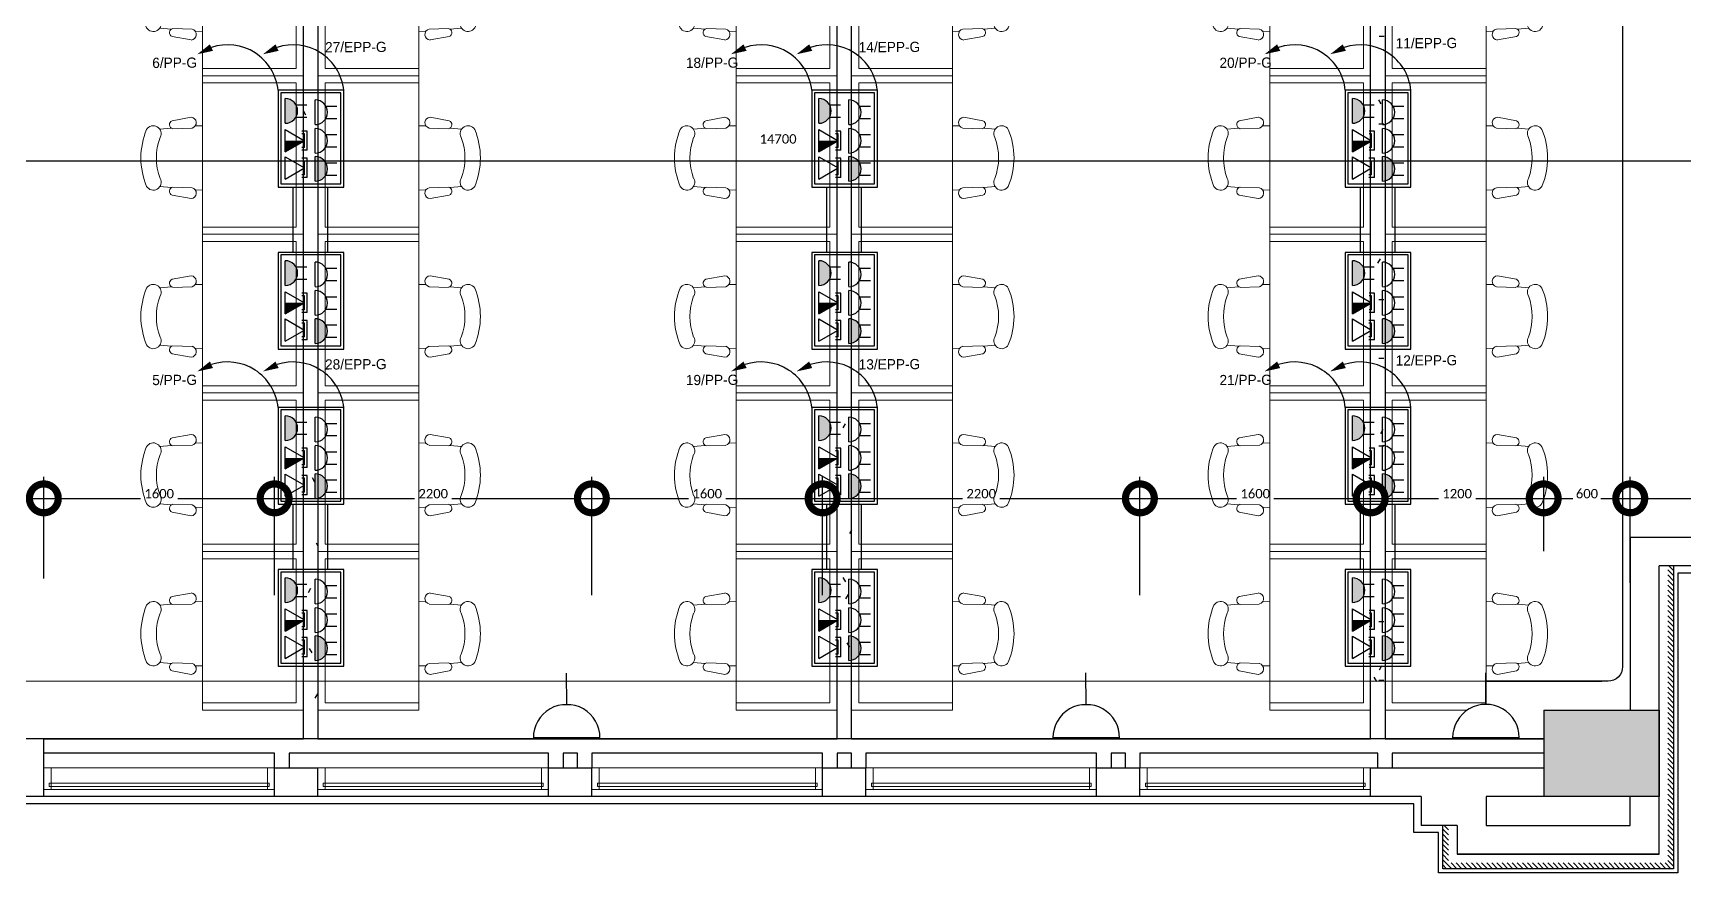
# Model space of a CAD drawing. Header units: metres. Extents: x 15.7 to 112.1, y 4.7 to 71.5.
# Drawn here: x 74.62 to 86.07, y 36.22 to 42.04 of the extents above; entities that cross this region are included whole.
import ezdxf

# ---------------------------------------------------------------- set-up
doc = ezdxf.new("R2010")
doc.units = ezdxf.units.M
doc.set_wipeout_variables(frame=1)
doc.linetypes.add('ECG_Line-Ptrn-Sold', pattern=[9144.001, 9144, -0.001])
doc.layers.get('0').update_dxf_attribs({"color": 3})
for name, color, linetype in [('00', 252, 'Continuous'), ('E-SOCKET', 3, 'Continuous'), ('EL. BLOCK', 3, 'Continuous'), ('PW', 4, 'Continuous')]:
    doc.layers.add(name, color=color, linetype=linetype)
for name, color, linetype, lineweight in [('03-A-XR-GF$0$A-FURN', 55, 'Continuous', 5), ('A-DIM', 7, 'Continuous', 5), ('A-ELEV', 1, 'ECG_Line-Ptrn-Sold', 9), ('A-WIN', 4, 'ECG_Line-Ptrn-Sold', 5)]:
    doc.layers.add(name, color=color, linetype=linetype, lineweight=lineweight)
doc.styles.add('Calibri', font='calibri.ttf', dxfattribs={"height": 0.212639})
doc.dimstyles.new('ECG_Dimn-Detl-100', dxfattribs={"dimscale": 0.3048, "dimtxt": 0.25, "dimasz": 1.312336, "dimexe": 0.492126, "dimexo": 0.0625, "dimgap": 0, "dimtad": 1, "dimdec": 0, "dimlfac": 1000, "dimzin": 0, "dimdsep": 46, "dimtxsty": 'Calibri', "dimblk1": 'DOTSMALL', "dimblk2": 'DOTSMALL', "dimsah": 1, "dimcen": 0.09, "dimdle": 0.492126, "dimazin": 0, "dimtfac": 1, "dimtdec": 4, "dimtix": 1, "dimtmove": 0, "dimatfit": 3, "dimfxl": 0.492126, "dimfxlon": 1, "dimtvp": 1, "dimtolj": 1, "dimtzin": 0, "dimarcsym": 2})
doc.dimstyles.new('ECG_Dimn-Detl-100_1', dxfattribs={"dimscale": 0.3048, "dimtxt": 0.25, "dimasz": 1.312336, "dimexe": 0.492126, "dimexo": 0.0625, "dimgap": 0, "dimtad": 1, "dimdec": 0, "dimlfac": 1000, "dimzin": 0, "dimdsep": 46, "dimtxsty": 'Calibri', "dimblk1": 'DOTSMALL', "dimblk2": 'DOTSMALL', "dimsah": 1, "dimcen": 0.09, "dimdle": 0.492126, "dimazin": 0, "dimtfac": 1, "dimtdec": 4, "dimtix": 1, "dimtmove": 2, "dimatfit": 3, "dimfxl": 0.492126, "dimfxlon": 1, "dimtvp": 1, "dimtolj": 1, "dimtzin": 0, "dimarcsym": 2})
pattern_1 = [(0, (0, 0), (0.813, 0.203), [0.034, -0.576, 0.034, -0.576, -3.251]), (0, (0, 0), (0.813, 0.203), [-1.219, 0.034, -1.186, 0.034, -0.576, -1.422]), (0, (0, 0), (0.813, 0.203), [-3.048, 0.034, -0.373, 0.034, -0.982]), (120, (0.305, 0.102), (-0.58230316, 0.60257865), [0.034, -0.576, 0.034, -0.576, -3.251]), (120, (0.305, 0.102), (-0.58230316, 0.60257865), [-1.219, 0.034, -1.186, 0.034, -0.576, -1.422]), (120, (0.305, 0.102), (-0.58230316, 0.60257865), [-3.048, 0.034, -0.373, 0.034, -0.982]), (240, (0.406, 0.508), (-0.23069684, -0.80557865), [0.034, -0.576, 0.034, -0.576, -3.251]), (240, (0.406, 0.508), (-0.23069684, -0.80557865), [-1.219, 0.034, -1.186, 0.034, -0.576, -1.422]), (240, (0.406, 0.508), (-0.23069684, -0.80557865), [-3.048, 0.034, -0.373, 0.034, -0.982])]
pattern_2 = [(135, (0, 0), (-0.0176776695, -0.0176776695), [])]

# ---------------------------------------------------------------- blocks, each defined once
blk = doc.blocks.new('Rectangular Mullion - ECG-LEFT-END-MULION-DETAIL-2117971-GROUND FLOOR PLAN')
at = {"layer": 'A-ELEV'}
for p, q in [((76.244, 36.947), (74.744, 36.947)), ((74.744, 36.817), (74.744, 36.841)), ((74.744, 36.841), (76.244, 36.841)), ((76.244, 36.817), (74.744, 36.817)), ((76.244, 36.797), (74.744, 36.797)), ((76.244, 36.841), (76.244, 36.817))]:
    blk.add_line(p, q, dxfattribs=at)
blk = doc.blocks.new('Rectangular Mullion - ECG-RIGHT-END-MULION-DETAIL-3044801-GROUND FLOOR PLAN')
at = {"layer": 'A-WIN'}
for p, q in [((0, 0.032), (-0.05, 0.032)), ((-0.05, 0.032), (-0.05, 0.012)), ((-0.05, 0.012), (-0.038, 0.012)), ((-0.038, 0.012), (-0.038, -0.012)), ((0, -0.118), (0, 0.032)), ((-0.05, -0.012), (-0.05, -0.118)), ((-0.05, -0.012), (-0.038, -0.012)), ((-0.05, -0.118), (0, -0.118))]:
    blk.add_line(p, q, dxfattribs=at)
blk = doc.blocks.new('Rectangular Mullion - ECG-LEFT-END-MULION-DETAIL-V48-GROUND FLOOR PLAN')
at = {"layer": 'A-WIN'}
for p, q in [((0, 0.032), (-0.05, 0.032)), ((-0.05, 0.032), (-0.05, 0.012)), ((-0.05, 0.012), (-0.038, 0.012)), ((-0.038, 0.012), (-0.038, -0.012)), ((0, -0.118), (0, 0.032)), ((-0.05, -0.012), (-0.05, -0.118)), ((-0.05, -0.012), (-0.038, -0.012)), ((-0.05, -0.118), (0, -0.118))]:
    blk.add_line(p, q, dxfattribs=at)
blk = doc.blocks.new('B806-B02 - CALL CENTER - FURN GROUND FLOOR_dwg_03-A-XR-GF$0$chair-3478258-GROUND FLOOR PLAN')
at = {"layer": '03-A-XR-GF$0$A-FURN'}
for p, q in [((21.982, -2.594), (22.027, -2.595)), ((22.188, -2.615), (22.054, -2.611)), ((22.193, -2.559), (22.061, -2.535)), ((22.199, -2.611), (22.278, -2.618)), ((21.982, -3.041), (22.027, -3.039)), ((22.188, -3.02), (22.054, -3.024)), ((22.193, -3.075), (22.061, -3.099)), ((22.199, -3.023), (22.278, -3.016))]:
    blk.add_line(p, q, dxfattribs=at)
for centre, radius, start, end in [((22.063, -2.573), 0.0384, 93.5132, 255.9932), ((22.182, -2.586), 0.0291, 282.2827, 67.7765), ((22.323, -2.648), 0.0542, 31.265, 209.6825), ((21.898, -2.817), 0.511, 337.2611, 22.7389), ((21.891, -2.817), 0.411, 339.7134, 20.2866), ((22.323, -2.986), 0.0542, 150.3175, 328.735), ((22.063, -3.061), 0.0384, 104.0068, 266.4868), ((22.182, -3.048), 0.0291, 292.2235, 77.7173)]:
    blk.add_arc(centre, radius, start, end, dxfattribs=at)
blk = doc.blocks.new('B806-B02 - CALL CENTER - FURN GROUND FLOOR_dwg_03-A-XR-GF$0$UNIT130-3478259-GROUND FLOOR PLAN')
at = {"layer": '03-A-XR-GF$0$A-FURN'}
for p, q in [((-0.725, -1.05), (-0.725, -0.25)), ((-0.025, -1.2), (-0.725, -1.2))]:
    blk.add_line(p, q, dxfattribs=at)
at = {"layer": '03-A-XR-GF$0$A-FURN', "flags": 128}
for points in [[(-0.725, -1.2), (-0.725, -0.1), (-0.025, -0.1)], [(-0.725, -1.15), (-0.075, -1.15), (-0.075, -0.15), (-0.725, -0.15)]]:
    blk.add_lwpolyline(points, dxfattribs=at)
at = {"extrusion": (0, 0, -1), "zscale": -1}
blk.add_blockref('B806-B02 - CALL CENTER - FURN GROUND FLOOR_dwg_03-A-XR-GF$0$chair-3478258-GROUND FLOOR PLAN', (-21.257, 2.147), dxfattribs=at)
blk = doc.blocks.new('B806-B02 - CALL CENTER - FURN GROUND FLOOR_dwg_03-A-XR-GF$0$UNIT130-V103-GROUND FLOOR PLAN')
at = {"layer": '03-A-XR-GF$0$A-FURN'}
for p, q in [((-0.725, -1.05), (-0.725, -0.25)), ((-0.025, -1.2), (-0.725, -1.2))]:
    blk.add_line(p, q, dxfattribs=at)
at = {"layer": '03-A-XR-GF$0$A-FURN', "flags": 128}
for points in [[(-0.725, -1.2), (-0.725, -0.1), (-0.025, -0.1)], [(-0.725, -1.15), (-0.075, -1.15), (-0.075, -0.15), (-0.725, -0.15)]]:
    blk.add_lwpolyline(points, dxfattribs=at)
at = {"extrusion": (0, 0, -1), "zscale": -1}
blk.add_blockref('B806-B02 - CALL CENTER - FURN GROUND FLOOR_dwg_03-A-XR-GF$0$chair-3478258-GROUND FLOOR PLAN', (-21.257, 2.147), dxfattribs=at)
blk = doc.blocks.new('B806-B02 - CALL CENTER - FURN GROUND FLOOR_dwg_03-A-XR-GF$0$UNIT130-V104-GROUND FLOOR PLAN')
at = {"layer": '03-A-XR-GF$0$A-FURN'}
for p, q in [((-0.725, -1.05), (-0.725, -0.25)), ((-0.025, -1.2), (-0.725, -1.2))]:
    blk.add_line(p, q, dxfattribs=at)
at = {"layer": '03-A-XR-GF$0$A-FURN', "flags": 128}
for points in [[(-0.725, -1.2), (-0.725, -0.1), (-0.025, -0.1)], [(-0.725, -1.15), (-0.075, -1.15), (-0.075, -0.15), (-0.725, -0.15)]]:
    blk.add_lwpolyline(points, dxfattribs=at)
at = {"extrusion": (0, 0, -1), "zscale": -1}
blk.add_blockref('B806-B02 - CALL CENTER - FURN GROUND FLOOR_dwg_03-A-XR-GF$0$chair-3478258-GROUND FLOOR PLAN', (-21.257, 2.147), dxfattribs=at)
blk = doc.blocks.new('B806-B02 - CALL CENTER - FURN GROUND FLOOR_dwg_03-A-XR-GF$0$UNIT130-V105-GROUND FLOOR PLAN')
at = {"layer": '03-A-XR-GF$0$A-FURN'}
for p, q in [((-0.725, -1.05), (-0.725, -0.25)), ((-0.025, -1.2), (-0.725, -1.2))]:
    blk.add_line(p, q, dxfattribs=at)
at = {"layer": '03-A-XR-GF$0$A-FURN', "flags": 128}
for points in [[(-0.725, -1.2), (-0.725, -0.1), (-0.025, -0.1)], [(-0.725, -1.15), (-0.075, -1.15), (-0.075, -0.15), (-0.725, -0.15)]]:
    blk.add_lwpolyline(points, dxfattribs=at)
at = {"extrusion": (0, 0, -1), "zscale": -1}
blk.add_blockref('B806-B02 - CALL CENTER - FURN GROUND FLOOR_dwg_03-A-XR-GF$0$chair-3478258-GROUND FLOOR PLAN', (-21.257, 2.147), dxfattribs=at)
blk = doc.blocks.new('B806-B02 - CALL CENTER - FURN GROUND FLOOR_dwg_03-A-XR-GF$0$UNIT130-V106-GROUND FLOOR PLAN')
at = {"layer": '03-A-XR-GF$0$A-FURN'}
for p, q in [((-0.725, -1.05), (-0.725, -0.25)), ((-0.025, -1.2), (-0.725, -1.2))]:
    blk.add_line(p, q, dxfattribs=at)
at = {"layer": '03-A-XR-GF$0$A-FURN', "flags": 128}
for points in [[(-0.725, -1.2), (-0.725, -0.1), (-0.025, -0.1)], [(-0.725, -1.15), (-0.075, -1.15), (-0.075, -0.15), (-0.725, -0.15)]]:
    blk.add_lwpolyline(points, dxfattribs=at)
at = {"extrusion": (0, 0, -1), "zscale": -1}
blk.add_blockref('B806-B02 - CALL CENTER - FURN GROUND FLOOR_dwg_03-A-XR-GF$0$chair-3478258-GROUND FLOOR PLAN', (-21.257, 2.147), dxfattribs=at)
blk = doc.blocks.new('B806-B02 - CALL CENTER - FURN GROUND FLOOR_dwg_03-A-XR-GF$0$UNIT130-V107-GROUND FLOOR PLAN')
at = {"layer": '03-A-XR-GF$0$A-FURN'}
blk.add_line((-0.725, -1.05), (-0.725, -0.25), dxfattribs=at)
at = {"layer": '03-A-XR-GF$0$A-FURN', "flags": 128}
blk.add_lwpolyline([(-0.725, -1.2), (-0.725, -0.1), (-0.025, -0.1), (-0.025, -1.2)], close=True, dxfattribs=at)
blk.add_lwpolyline([(-0.725, -1.15), (-0.075, -1.15), (-0.075, -0.15), (-0.725, -0.15)], dxfattribs=at)
at = {"extrusion": (0, 0, -1), "zscale": -1}
blk.add_blockref('B806-B02 - CALL CENTER - FURN GROUND FLOOR_dwg_03-A-XR-GF$0$chair-3478258-GROUND FLOOR PLAN', (-21.257, 2.147), dxfattribs=at)
blk = doc.blocks.new('B806-B02 - CALL CENTER - FURN GROUND FLOOR_dwg_03-A-XR-GF$0$UNIT130-V113-GROUND FLOOR PLAN')
at = {"layer": '03-A-XR-GF$0$A-FURN'}
for p, q in [((-0.725, -1.05), (-0.725, -0.25)), ((-0.025, -1.2), (-0.725, -1.2))]:
    blk.add_line(p, q, dxfattribs=at)
at = {"layer": '03-A-XR-GF$0$A-FURN', "flags": 128}
for points in [[(-0.725, -1.2), (-0.725, -0.1), (-0.025, -0.1)], [(-0.725, -1.15), (-0.075, -1.15), (-0.075, -0.15), (-0.725, -0.15)]]:
    blk.add_lwpolyline(points, dxfattribs=at)
at = {"extrusion": (0, 0, -1), "zscale": -1}
blk.add_blockref('B806-B02 - CALL CENTER - FURN GROUND FLOOR_dwg_03-A-XR-GF$0$chair-3478258-GROUND FLOOR PLAN', (-21.257, 2.147), dxfattribs=at)
blk = doc.blocks.new('B806-B02 - CALL CENTER - FURN GROUND FLOOR_dwg_03-A-XR-GF$0$UNIT130-V114-GROUND FLOOR PLAN')
at = {"layer": '03-A-XR-GF$0$A-FURN'}
for p, q in [((-0.725, -1.05), (-0.725, -0.25)), ((-0.025, -1.2), (-0.725, -1.2))]:
    blk.add_line(p, q, dxfattribs=at)
at = {"layer": '03-A-XR-GF$0$A-FURN', "flags": 128}
for points in [[(-0.725, -1.2), (-0.725, -0.1), (-0.025, -0.1)], [(-0.725, -1.15), (-0.075, -1.15), (-0.075, -0.15), (-0.725, -0.15)]]:
    blk.add_lwpolyline(points, dxfattribs=at)
at = {"extrusion": (0, 0, -1), "zscale": -1}
blk.add_blockref('B806-B02 - CALL CENTER - FURN GROUND FLOOR_dwg_03-A-XR-GF$0$chair-3478258-GROUND FLOOR PLAN', (-21.257, 2.147), dxfattribs=at)
blk = doc.blocks.new('B806-B02 - CALL CENTER - FURN GROUND FLOOR_dwg_03-A-XR-GF$0$UNIT130-V115-GROUND FLOOR PLAN')
at = {"layer": '03-A-XR-GF$0$A-FURN'}
for p, q in [((-0.725, -1.05), (-0.725, -0.25)), ((-0.025, -1.2), (-0.725, -1.2))]:
    blk.add_line(p, q, dxfattribs=at)
at = {"layer": '03-A-XR-GF$0$A-FURN', "flags": 128}
for points in [[(-0.725, -1.2), (-0.725, -0.1), (-0.025, -0.1)], [(-0.725, -1.15), (-0.075, -1.15), (-0.075, -0.15), (-0.725, -0.15)]]:
    blk.add_lwpolyline(points, dxfattribs=at)
at = {"extrusion": (0, 0, -1), "zscale": -1}
blk.add_blockref('B806-B02 - CALL CENTER - FURN GROUND FLOOR_dwg_03-A-XR-GF$0$chair-3478258-GROUND FLOOR PLAN', (-21.257, 2.147), dxfattribs=at)
blk = doc.blocks.new('B806-B02 - CALL CENTER - FURN GROUND FLOOR_dwg_03-A-XR-GF$0$UNIT130-V116-GROUND FLOOR PLAN')
at = {"layer": '03-A-XR-GF$0$A-FURN'}
for p, q in [((-0.725, -1.05), (-0.725, -0.25)), ((-0.025, -1.2), (-0.725, -1.2))]:
    blk.add_line(p, q, dxfattribs=at)
at = {"layer": '03-A-XR-GF$0$A-FURN', "flags": 128}
for points in [[(-0.725, -1.2), (-0.725, -0.1), (-0.025, -0.1)], [(-0.725, -1.15), (-0.075, -1.15), (-0.075, -0.15), (-0.725, -0.15)]]:
    blk.add_lwpolyline(points, dxfattribs=at)
at = {"extrusion": (0, 0, -1), "zscale": -1}
blk.add_blockref('B806-B02 - CALL CENTER - FURN GROUND FLOOR_dwg_03-A-XR-GF$0$chair-3478258-GROUND FLOOR PLAN', (-21.257, 2.147), dxfattribs=at)
blk = doc.blocks.new('B806-B02 - CALL CENTER - FURN GROUND FLOOR_dwg_03-A-XR-GF$0$UNIT130-V125-GROUND FLOOR PLAN')
at = {"layer": '03-A-XR-GF$0$A-FURN'}
for p, q in [((-0.725, -1.05), (-0.725, -0.25)), ((-0.025, -1.2), (-0.725, -1.2))]:
    blk.add_line(p, q, dxfattribs=at)
at = {"layer": '03-A-XR-GF$0$A-FURN', "flags": 128}
for points in [[(-0.725, -1.2), (-0.725, -0.1), (-0.025, -0.1)], [(-0.725, -1.15), (-0.075, -1.15), (-0.075, -0.15), (-0.725, -0.15)]]:
    blk.add_lwpolyline(points, dxfattribs=at)
at = {"extrusion": (0, 0, -1), "zscale": -1}
blk.add_blockref('B806-B02 - CALL CENTER - FURN GROUND FLOOR_dwg_03-A-XR-GF$0$chair-3478258-GROUND FLOOR PLAN', (-21.257, 2.147), dxfattribs=at)
blk = doc.blocks.new('B806-B02 - CALL CENTER - FURN GROUND FLOOR_dwg_03-A-XR-GF$0$UNIT130-V119-GROUND FLOOR PLAN')
at = {"layer": '03-A-XR-GF$0$A-FURN'}
for p, q in [((-0.725, -1.05), (-0.725, -0.25)), ((-0.025, -1.2), (-0.725, -1.2))]:
    blk.add_line(p, q, dxfattribs=at)
at = {"layer": '03-A-XR-GF$0$A-FURN', "flags": 128}
for points in [[(-0.725, -1.2), (-0.725, -0.1), (-0.025, -0.1)], [(-0.725, -1.15), (-0.075, -1.15), (-0.075, -0.15), (-0.725, -0.15)]]:
    blk.add_lwpolyline(points, dxfattribs=at)
at = {"extrusion": (0, 0, -1), "zscale": -1}
blk.add_blockref('B806-B02 - CALL CENTER - FURN GROUND FLOOR_dwg_03-A-XR-GF$0$chair-3478258-GROUND FLOOR PLAN', (-21.257, 2.147), dxfattribs=at)
blk = doc.blocks.new('B806-B02 - CALL CENTER - FURN GROUND FLOOR_dwg_03-A-XR-GF$0$UNIT130-V126-GROUND FLOOR PLAN')
at = {"layer": '03-A-XR-GF$0$A-FURN'}
for p, q in [((-0.725, -1.05), (-0.725, -0.25)), ((-0.025, -1.2), (-0.725, -1.2))]:
    blk.add_line(p, q, dxfattribs=at)
at = {"layer": '03-A-XR-GF$0$A-FURN', "flags": 128}
for points in [[(-0.725, -1.2), (-0.725, -0.1), (-0.025, -0.1)], [(-0.725, -1.15), (-0.075, -1.15), (-0.075, -0.15), (-0.725, -0.15)]]:
    blk.add_lwpolyline(points, dxfattribs=at)
at = {"extrusion": (0, 0, -1), "zscale": -1}
blk.add_blockref('B806-B02 - CALL CENTER - FURN GROUND FLOOR_dwg_03-A-XR-GF$0$chair-3478258-GROUND FLOOR PLAN', (-21.257, 2.147), dxfattribs=at)
blk = doc.blocks.new('B806-B02 - CALL CENTER - FURN GROUND FLOOR_dwg_03-A-XR-GF$0$UNIT130-V127-GROUND FLOOR PLAN')
at = {"layer": '03-A-XR-GF$0$A-FURN'}
for p, q in [((-0.725, -1.05), (-0.725, -0.25)), ((-0.025, -1.2), (-0.725, -1.2))]:
    blk.add_line(p, q, dxfattribs=at)
at = {"layer": '03-A-XR-GF$0$A-FURN', "flags": 128}
for points in [[(-0.725, -1.2), (-0.725, -0.1), (-0.025, -0.1)], [(-0.725, -1.15), (-0.075, -1.15), (-0.075, -0.15), (-0.725, -0.15)]]:
    blk.add_lwpolyline(points, dxfattribs=at)
at = {"extrusion": (0, 0, -1), "zscale": -1}
blk.add_blockref('B806-B02 - CALL CENTER - FURN GROUND FLOOR_dwg_03-A-XR-GF$0$chair-3478258-GROUND FLOOR PLAN', (-21.257, 2.147), dxfattribs=at)
blk = doc.blocks.new('B806-B02 - CALL CENTER - FURN GROUND FLOOR_dwg_03-A-XR-GF$0$UNIT130-V128-GROUND FLOOR PLAN')
at = {"layer": '03-A-XR-GF$0$A-FURN'}
for p, q in [((-0.725, -1.05), (-0.725, -0.25)), ((-0.025, -1.2), (-0.725, -1.2))]:
    blk.add_line(p, q, dxfattribs=at)
at = {"layer": '03-A-XR-GF$0$A-FURN', "flags": 128}
for points in [[(-0.725, -1.2), (-0.725, -0.1), (-0.025, -0.1)], [(-0.725, -1.15), (-0.075, -1.15), (-0.075, -0.15), (-0.725, -0.15)]]:
    blk.add_lwpolyline(points, dxfattribs=at)
at = {"extrusion": (0, 0, -1), "zscale": -1}
blk.add_blockref('B806-B02 - CALL CENTER - FURN GROUND FLOOR_dwg_03-A-XR-GF$0$chair-3478258-GROUND FLOOR PLAN', (-21.257, 2.147), dxfattribs=at)
blk = doc.blocks.new('B806-B02 - CALL CENTER - FURN GROUND FLOOR_dwg_03-A-XR-GF$0$UNIT130-V140-GROUND FLOOR PLAN')
at = {"layer": '03-A-XR-GF$0$A-FURN'}
for p, q in [((-0.725, -1.05), (-0.725, -0.25)), ((-0.025, -1.2), (-0.725, -1.2))]:
    blk.add_line(p, q, dxfattribs=at)
at = {"layer": '03-A-XR-GF$0$A-FURN', "flags": 128}
for points in [[(-0.725, -1.2), (-0.725, -0.1), (-0.025, -0.1)], [(-0.725, -1.15), (-0.075, -1.15), (-0.075, -0.15), (-0.725, -0.15)]]:
    blk.add_lwpolyline(points, dxfattribs=at)
at = {"extrusion": (0, 0, -1), "zscale": -1}
blk.add_blockref('B806-B02 - CALL CENTER - FURN GROUND FLOOR_dwg_03-A-XR-GF$0$chair-3478258-GROUND FLOOR PLAN', (-21.257, 2.147), dxfattribs=at)
blk = doc.blocks.new('B806-B02 - CALL CENTER - FURN GROUND FLOOR_dwg_03-A-XR-GF$0$UNIT130-V141-GROUND FLOOR PLAN')
at = {"layer": '03-A-XR-GF$0$A-FURN'}
for p, q in [((-0.725, -1.05), (-0.725, -0.25)), ((-0.025, -1.2), (-0.725, -1.2))]:
    blk.add_line(p, q, dxfattribs=at)
at = {"layer": '03-A-XR-GF$0$A-FURN', "flags": 128}
for points in [[(-0.725, -1.2), (-0.725, -0.1), (-0.025, -0.1)], [(-0.725, -1.15), (-0.075, -1.15), (-0.075, -0.15), (-0.725, -0.15)]]:
    blk.add_lwpolyline(points, dxfattribs=at)
at = {"extrusion": (0, 0, -1), "zscale": -1}
blk.add_blockref('B806-B02 - CALL CENTER - FURN GROUND FLOOR_dwg_03-A-XR-GF$0$chair-3478258-GROUND FLOOR PLAN', (-21.257, 2.147), dxfattribs=at)
blk = doc.blocks.new('B806-B02 - CALL CENTER - FURN GROUND FLOOR_dwg-3278331-GROUND FLOOR PLAN')
at = {"rotation": 359.9999845375016}
for name, p in [('B806-B02 - CALL CENTER - FURN GROUND FLOOR_dwg_03-A-XR-GF$0$UNIT130-V103-GROUND FLOOR PLAN', (76.519, 42.947)), ('B806-B02 - CALL CENTER - FURN GROUND FLOOR_dwg_03-A-XR-GF$0$UNIT130-V103-GROUND FLOOR PLAN', (76.519, 42.947)), ('B806-B02 - CALL CENTER - FURN GROUND FLOOR_dwg_03-A-XR-GF$0$UNIT130-V113-GROUND FLOOR PLAN', (80.219, 42.947)), ('B806-B02 - CALL CENTER - FURN GROUND FLOOR_dwg_03-A-XR-GF$0$UNIT130-V119-GROUND FLOOR PLAN', (83.919, 42.947)), ('B806-B02 - CALL CENTER - FURN GROUND FLOOR_dwg_03-A-XR-GF$0$UNIT130-V104-GROUND FLOOR PLAN', (76.519, 41.847)), ('B806-B02 - CALL CENTER - FURN GROUND FLOOR_dwg_03-A-XR-GF$0$UNIT130-V104-GROUND FLOOR PLAN', (76.519, 41.847)), ('B806-B02 - CALL CENTER - FURN GROUND FLOOR_dwg_03-A-XR-GF$0$UNIT130-V114-GROUND FLOOR PLAN', (80.219, 41.847)), ('B806-B02 - CALL CENTER - FURN GROUND FLOOR_dwg_03-A-XR-GF$0$UNIT130-V119-GROUND FLOOR PLAN', (83.919, 41.847)), ('B806-B02 - CALL CENTER - FURN GROUND FLOOR_dwg_03-A-XR-GF$0$UNIT130-V105-GROUND FLOOR PLAN', (76.519, 40.747)), ('B806-B02 - CALL CENTER - FURN GROUND FLOOR_dwg_03-A-XR-GF$0$UNIT130-V105-GROUND FLOOR PLAN', (76.519, 40.747)), ('B806-B02 - CALL CENTER - FURN GROUND FLOOR_dwg_03-A-XR-GF$0$UNIT130-V115-GROUND FLOOR PLAN', (80.219, 40.747)), ('B806-B02 - CALL CENTER - FURN GROUND FLOOR_dwg_03-A-XR-GF$0$UNIT130-V119-GROUND FLOOR PLAN', (83.919, 40.747)), ('B806-B02 - CALL CENTER - FURN GROUND FLOOR_dwg_03-A-XR-GF$0$UNIT130-V106-GROUND FLOOR PLAN', (76.519, 39.647)), ('B806-B02 - CALL CENTER - FURN GROUND FLOOR_dwg_03-A-XR-GF$0$UNIT130-V106-GROUND FLOOR PLAN', (76.519, 39.647)), ('B806-B02 - CALL CENTER - FURN GROUND FLOOR_dwg_03-A-XR-GF$0$UNIT130-V116-GROUND FLOOR PLAN', (80.219, 39.647)), ('B806-B02 - CALL CENTER - FURN GROUND FLOOR_dwg_03-A-XR-GF$0$UNIT130-V119-GROUND FLOOR PLAN', (83.919, 39.647)), ('B806-B02 - CALL CENTER - FURN GROUND FLOOR_dwg_03-A-XR-GF$0$UNIT130-V140-GROUND FLOOR PLAN', (76.519, 38.547)), ('B806-B02 - CALL CENTER - FURN GROUND FLOOR_dwg_03-A-XR-GF$0$UNIT130-V141-GROUND FLOOR PLAN', (80.219, 38.547)), ('B806-B02 - CALL CENTER - FURN GROUND FLOOR_dwg_03-A-XR-GF$0$UNIT130-V119-GROUND FLOOR PLAN', (83.919, 38.547))]:
    blk.add_blockref(name, p, dxfattribs=at)
at = {"extrusion": (0, 0, -1), "zscale": -1}
for name, p in [('B806-B02 - CALL CENTER - FURN GROUND FLOOR_dwg_03-A-XR-GF$0$UNIT130-3478259-GROUND FLOOR PLAN', (-76.569, 42.947)), ('B806-B02 - CALL CENTER - FURN GROUND FLOOR_dwg_03-A-XR-GF$0$UNIT130-3478259-GROUND FLOOR PLAN', (-76.569, 42.947)), ('B806-B02 - CALL CENTER - FURN GROUND FLOOR_dwg_03-A-XR-GF$0$UNIT130-V107-GROUND FLOOR PLAN', (-80.269, 42.947)), ('B806-B02 - CALL CENTER - FURN GROUND FLOOR_dwg_03-A-XR-GF$0$UNIT130-V125-GROUND FLOOR PLAN', (-83.969, 42.947)), ('B806-B02 - CALL CENTER - FURN GROUND FLOOR_dwg_03-A-XR-GF$0$UNIT130-3478259-GROUND FLOOR PLAN', (-76.569, 41.847)), ('B806-B02 - CALL CENTER - FURN GROUND FLOOR_dwg_03-A-XR-GF$0$UNIT130-3478259-GROUND FLOOR PLAN', (-76.569, 41.847)), ('B806-B02 - CALL CENTER - FURN GROUND FLOOR_dwg_03-A-XR-GF$0$UNIT130-V107-GROUND FLOOR PLAN', (-80.269, 41.847)), ('B806-B02 - CALL CENTER - FURN GROUND FLOOR_dwg_03-A-XR-GF$0$UNIT130-V126-GROUND FLOOR PLAN', (-83.969, 41.847)), ('B806-B02 - CALL CENTER - FURN GROUND FLOOR_dwg_03-A-XR-GF$0$UNIT130-3478259-GROUND FLOOR PLAN', (-76.569, 40.747)), ('B806-B02 - CALL CENTER - FURN GROUND FLOOR_dwg_03-A-XR-GF$0$UNIT130-3478259-GROUND FLOOR PLAN', (-76.569, 40.747)), ('B806-B02 - CALL CENTER - FURN GROUND FLOOR_dwg_03-A-XR-GF$0$UNIT130-V107-GROUND FLOOR PLAN', (-80.269, 40.747)), ('B806-B02 - CALL CENTER - FURN GROUND FLOOR_dwg_03-A-XR-GF$0$UNIT130-V127-GROUND FLOOR PLAN', (-83.969, 40.747)), ('B806-B02 - CALL CENTER - FURN GROUND FLOOR_dwg_03-A-XR-GF$0$UNIT130-3478259-GROUND FLOOR PLAN', (-76.569, 39.647)), ('B806-B02 - CALL CENTER - FURN GROUND FLOOR_dwg_03-A-XR-GF$0$UNIT130-3478259-GROUND FLOOR PLAN', (-76.569, 39.647)), ('B806-B02 - CALL CENTER - FURN GROUND FLOOR_dwg_03-A-XR-GF$0$UNIT130-V107-GROUND FLOOR PLAN', (-80.269, 39.647)), ('B806-B02 - CALL CENTER - FURN GROUND FLOOR_dwg_03-A-XR-GF$0$UNIT130-V128-GROUND FLOOR PLAN', (-83.969, 39.647)), ('B806-B02 - CALL CENTER - FURN GROUND FLOOR_dwg_03-A-XR-GF$0$UNIT130-3478259-GROUND FLOOR PLAN', (-76.569, 38.547)), ('B806-B02 - CALL CENTER - FURN GROUND FLOOR_dwg_03-A-XR-GF$0$UNIT130-3478259-GROUND FLOOR PLAN', (-76.569, 38.547)), ('B806-B02 - CALL CENTER - FURN GROUND FLOOR_dwg_03-A-XR-GF$0$UNIT130-V107-GROUND FLOOR PLAN', (-80.269, 38.547)), ('B806-B02 - CALL CENTER - FURN GROUND FLOOR_dwg_03-A-XR-GF$0$UNIT130-V128-GROUND FLOOR PLAN', (-83.969, 38.547))]:
    blk.add_blockref(name, p, dxfattribs=at)
blk = doc.blocks.new('_DotSmall')
at = {"color": 0, "linetype": 'ByBlock', "const_width": 0.5}
blk.add_lwpolyline([(-0.0625, 0, 1), (0.0625, 0, 1)], format="xyb", close=True, dxfattribs=at)
blk = doc.blocks.new('SS')
at = {"color": 3}
blk.add_wipeout([(-0.231, 0), (-0.222, 0.062), (-0.202, 0.111), (-0.167, 0.159), (-0.126, 0.193), (-0.069, 0.22), (-0.025, 0.229), (0.05, 0.225), (0.112, 0.201), (0.155, 0.171), (0.195, 0.123), (0.218, 0.077), (0.229, 0.025), (0.229, 0)], dxfattribs=at)
at = {"layer": 'E-SOCKET', "color": 3}
for points in [[(0, 0.231), (-0.002, 0.449)], [(0.231, 0), (-0.231, 0)]]:
    blk.add_lwpolyline(points, dxfattribs=at)
blk.add_arc((0, 0), 0.231, 359.9102, 180.0898, dxfattribs=at)
blk = doc.blocks.new('data1')
at = {"layer": 'EL. BLOCK', "linetype": 'ByBlock'}
h = blk.add_hatch(color=4, dxfattribs=at)
h.dxf.hatch_style = 1
h.paths.add_polyline_path([(0, 0.0719), (0, 0), (0.0415, 0)])
at = {"layer": 'PW', "color": 4}
for p, q in [((0.0361, 0.0822), (-0.0361, 0.0822)), ((-0.0361, 0.0822), (-0.0361, 0.062)), ((0.0259, 0.0719), (-0.0259, 0.0719)), ((-0.0259, 0.0719), (-0.0259, 0.062)), ((0.0415, 0), (0, 0.0719)), ((0.0259, 0.0719), (0.0259, 0.062)), ((0.0361, 0.0822), (0.0361, 0.062)), ((0.0415, 0), (-0.0415, 0))]:
    blk.add_line(p, q, dxfattribs=at)
blk.add_lwpolyline([(-0.0415, 0), (0, 0.0719)], dxfattribs=at)
blk = doc.blocks.new('FB')
at = {"layer": 'E-SOCKET', "lineweight": -3, "ltscale": 0.05, "transparency": 33554658}
h = blk.add_hatch(color=1, dxfattribs=at)
h.dxf.hatch_style = 1
edge = h.paths.add_edge_path()
edge.add_line((0.479, 0.418), (0.202, 0.418))
edge.add_ellipse((0.341, 0.418), major_axis=(0.0981, 0.0981), ratio=1, start_angle=-45, end_angle=135, ccw=False)
h = blk.add_hatch(color=1, dxfattribs=at)
h.dxf.hatch_style = 1
edge = h.paths.add_edge_path()
edge.add_line((-0.173, 0.081), (-0.451, 0.081))
edge.add_ellipse((-0.312, 0.081), major_axis=(0.0981, 0.0981), ratio=1, start_angle=-45, end_angle=135, ccw=False)
at = {"layer": 'E-SOCKET', "color": 3}
for p, q in [((-0.366, 0.538), (-0.366, 0.66)), ((-0.228, 0.538), (-0.228, 0.66)), ((-0.045, 0.538), (-0.045, 0.66)), ((0.093, 0.538), (0.093, 0.66)), ((0.272, 0.538), (0.272, 0.66)), ((0.41, 0.538), (0.41, 0.66)), ((-0.159, 0.418), (-0.436, 0.418)), ((0.163, 0.418), (-0.114, 0.418)), ((0.48, 0.418), (0.202, 0.418)), ((-0.381, 0.202), (-0.381, 0.323)), ((-0.243, 0.202), (-0.243, 0.323)), ((-0.173, 0.081), (-0.451, 0.081))]:
    blk.add_line(p, q, dxfattribs=at)
blk.add_lwpolyline([(-0.545, 0.739), (-0.545, 0), (0.545, 0), (0.545, 0.739)], close=True, dxfattribs=at)
at = {"layer": 'E-SOCKET', "color": 3, "ltscale": 1000}
blk.add_lwpolyline([(-0.517, 0.707), (-0.517, 0.03), (0.509, 0.03), (0.509, 0.707)], close=True, dxfattribs=at)
at = {"layer": 'E-SOCKET', "color": 3}
for centre in [(-0.297, 0.418), (0.024, 0.418), (0.341, 0.418), (-0.312, 0.081)]:
    blk.add_ellipse(centre, major_axis=(0.0981, 0.0981), ratio=1, start_param=-0.785398, end_param=2.356194, dxfattribs=at)
at = {"layer": 'PW', "color": 4}
for p, q in [((0.439, 0.327), (0.221, 0.327)), ((0.221, 0.327), (0.221, 0.266)), ((0.408, 0.296), (0.252, 0.296)), ((0.252, 0.296), (0.252, 0.266)), ((0.455, 0.08), (0.33, 0.296)), ((0.408, 0.296), (0.408, 0.266)), ((0.439, 0.327), (0.439, 0.266)), ((0.455, 0.08), (0.205, 0.08))]:
    blk.add_line(p, q, dxfattribs=at)
blk.add_lwpolyline([(0.205, 0.08), (0.33, 0.296)], dxfattribs=at)
at = {"layer": 'E-SOCKET', "xscale": 3.010345175925185, "yscale": 3.010345175925185, "zscale": 3.010345175925185}
blk.add_blockref('data1', (0.023, 0.08), dxfattribs=at)

msp = doc.modelspace()

# ---------------------------------------------------------------- hatches: boundary and pattern name
at = {"layer": '00'}
h = msp.add_hatch(dxfattribs=at)
h.set_pattern_fill('FP_1', color=256, style=0, pattern_type=2)
h.set_pattern_definition(pattern_1)
h.paths.add_polyline_path([(76.4939, 37.1473), (76.5939, 37.1473), (76.5939, 56.0473), (76.4939, 56.0473), (76.4939, 38.6781)], flags=0)
h = msp.add_hatch(dxfattribs=at)
h.set_pattern_fill('FP_1', color=256, style=0, pattern_type=2)
h.set_pattern_definition(pattern_1)
h.paths.add_polyline_path([(80.2939, 37.1473), (80.2939, 42.9473), (80.1939, 42.9473), (80.1939, 37.1473)], flags=0)
h.paths.add_polyline_path([(80.1939, 43.6473), (80.2939, 43.6473), (80.2939, 50.7473), (80.1939, 50.7473), (80.1939, 47.4737)], flags=0)
h.paths.add_polyline_path([(80.2939, 51.4473), (80.2939, 56.0473), (80.1939, 56.0473), (80.1939, 51.4473)], flags=0)
h = msp.add_hatch(dxfattribs=at)
h.set_pattern_fill('FP_1', color=256, style=0, pattern_type=2)
h.set_pattern_definition(pattern_1)
h.paths.add_polyline_path([(83.9939, 37.1473), (83.9939, 56.0473), (83.8939, 56.0473), (83.8939, 37.1473)], flags=0)
h = msp.add_hatch(dxfattribs=at)
h.set_pattern_fill('FP_2', color=256, style=0, pattern_type=2)
h.set_pattern_definition(pattern_2)
h.paths.add_polyline_path([(85.9539, 36.2873), (85.9939, 36.2873), (85.9939, 38.3473), (85.9539, 38.3473), (85.9539, 36.3473)], flags=0)
msp.add_hatch(color=256, dxfattribs=at).paths.add_polyline_path([(85.8939, 36.7473), (85.8939, 37.3473), (85.0939, 37.3473), (85.0939, 36.7473), (85.6939, 36.7473)], flags=0)
h = msp.add_hatch(dxfattribs=at)
h.set_pattern_fill('FP_2', color=256, style=0, pattern_type=2)
h.set_pattern_definition(pattern_2)
h.paths.add_polyline_path([(84.4339, 36.2873), (84.4339, 36.5473), (84.3939, 36.5473), (84.3939, 36.2873)], flags=0)
h = msp.add_hatch(dxfattribs=at)
h.set_pattern_fill('FP_2', color=256, style=0, pattern_type=2)
h.set_pattern_definition(pattern_2)
h.paths.add_polyline_path([(85.5994, 36.2473), (85.9939, 36.2473), (85.9939, 36.2873), (84.3939, 36.2873), (84.3939, 36.2473)], flags=0)

# ---------------------------------------------------------------- linework, layer by layer
at = {"elevation": 5.594}
for points in [[(75.7583, 41.8959, 0, 0.05, 0), (75.856, 41.9422, 0.05, 0.05, 0)], [(79.4584, 41.8959, 0, 0.05, 0), (79.5561, 41.9422, 0.05, 0.05, 0)], [(83.1583, 41.8959, 0, 0.05, 0), (83.256, 41.9422, 0.05, 0.05, 0)], [(75.7583, 39.6959, 0, 0.05, 0), (75.856, 39.7422, 0.05, 0.05, 0)], [(79.4584, 39.6959, 0, 0.05, 0), (79.5561, 39.7422, 0.05, 0.05, 0)], [(83.1583, 39.6959, 0, 0.05, 0), (83.256, 39.7422, 0.05, 0.05, 0)]]:
    msp.add_lwpolyline(points, format="xyseb", dxfattribs=at)
at = {"color": 1, "elevation": 5.594}
for points in [[(76.2134, 41.8959, 0, 0.05, 0), (76.3111, 41.9422, 0.05, 0.05, 0)], [(79.9135, 41.8959, 0, 0.05, 0), (80.0112, 41.9422, 0.05, 0.05, 0)], [(83.6134, 41.8959, 0, 0.05, 0), (83.7111, 41.9422, 0.05, 0.05, 0)], [(76.2134, 39.6959, 0, 0.05, 0), (76.3111, 39.7422, 0.05, 0.05, 0)], [(79.9135, 39.6959, 0, 0.05, 0), (80.0112, 39.7422, 0.05, 0.05, 0)], [(83.6134, 39.6959, 0, 0.05, 0), (83.7111, 39.7422, 0.05, 0.05, 0)]]:
    msp.add_lwpolyline(points, format="xyseb", dxfattribs=at)
at = {"color": 3}
for points in [[(76.4215, 40.9745), (76.4215, 40.6137)], [(80.1216, 40.9745), (80.1216, 40.6137)], [(83.8215, 40.9745), (83.8215, 40.6137)], [(76.4215, 40.6137), (76.4215, 40.5221)], [(80.1216, 40.6137), (80.1216, 40.5221)], [(83.8215, 40.6137), (83.8215, 40.5221)], [(76.4215, 38.7745), (76.4215, 38.4137)], [(80.1216, 38.7745), (80.1216, 38.4137)], [(83.8215, 38.7745), (83.8215, 38.4137)], [(76.4215, 38.4137), (76.4215, 38.3221)], [(80.1216, 38.4137), (80.1216, 38.3221)], [(83.8215, 38.4137), (83.8215, 38.3221)]]:
    msp.add_lwpolyline(points, dxfattribs=at)
at = {"color": 1}
for points in [[(76.6619, 40.9745), (76.6619, 40.6137)], [(80.362, 40.9745), (80.362, 40.6137)], [(84.0619, 40.9745), (84.0619, 40.6137)], [(76.6619, 40.6137), (76.6619, 40.5221)], [(80.362, 40.6137), (80.362, 40.5221)], [(84.0619, 40.6137), (84.0619, 40.5221)], [(76.6619, 38.7745), (76.6619, 38.4137)], [(80.362, 38.7745), (80.362, 38.4137)], [(84.0619, 38.7745), (84.0619, 38.4137)], [(76.6619, 38.4137), (76.6619, 38.3221)], [(80.362, 38.4137), (80.362, 38.3221)], [(84.0619, 38.4137), (84.0619, 38.3221)]]:
    msp.add_lwpolyline(points, dxfattribs=at)
for centre in [(75.9681, 41.6096), (79.6682, 41.6096), (83.3681, 41.6096), (75.9681, 39.4096), (79.6682, 39.4096), (83.3681, 39.4096)]:
    msp.add_arc(centre, 0.3521, 6.0268, 108.61281)
for centre in [(76.4232, 41.6096), (80.1233, 41.6096), (83.8232, 41.6096), (76.4232, 39.4096), (80.1233, 39.4096), (83.8232, 39.4096)]:
    msp.add_arc(centre, 0.3521, 6.0268, 108.61281, dxfattribs=at)
at = {"layer": '00'}
for p, q in [((76.4939, 37.1473), (76.4939, 56.0473)), ((76.5939, 56.0473), (76.5939, 37.1473)), ((83.8939, 37.1473), (83.8939, 56.0473)), ((83.9939, 56.0473), (83.9939, 37.1473)), ((80.1939, 37.1473), (80.1939, 42.9473)), ((80.2939, 37.1473), (80.2939, 42.9473)), ((85.6939, 38.5473), (87.5939, 38.5473)), ((85.6939, 38.5473), (85.6939, 37.3473)), ((85.8939, 37.3473), (85.8939, 38.3473)), ((85.9539, 38.3473), (85.8939, 38.3473)), ((85.8939, 37.3473), (85.8939, 38.3473)), ((87.7939, 38.3473), (85.9539, 38.3473)), ((85.9939, 38.3473), (85.9939, 36.2473)), ((87.8439, 38.2973), (86.0239, 38.2973)), ((86.0239, 38.2973), (86.0239, 36.2173)), ((85.0939, 37.3473), (85.0939, 36.9473)), ((85.0939, 37.3473), (85.6939, 37.3473)), ((85.6939, 37.3473), (85.8939, 37.3473)), ((85.8939, 36.3473), (85.8939, 37.3473)), ((85.8939, 37.3473), (85.8939, 36.7473)), ((74.6939, 37.1473), (73.4939, 37.1473)), ((74.6939, 36.7473), (74.6939, 37.1473)), ((74.6939, 37.1473), (76.4939, 37.1473)), ((76.4939, 37.1473), (74.6939, 37.1473)), ((76.5939, 37.1473), (76.4939, 37.1473)), ((76.5939, 37.1473), (80.1939, 37.1473)), ((80.1939, 37.1473), (76.5939, 37.1473)), ((80.2939, 37.1473), (80.1939, 37.1473)), ((80.2939, 37.1473), (83.8939, 37.1473)), ((83.8939, 37.1473), (80.2939, 37.1473)), ((83.9939, 37.1473), (83.8939, 37.1473)), ((83.9939, 37.1473), (85.0939, 37.1473)), ((85.0939, 37.1473), (83.9939, 37.1473)), ((76.2939, 37.0473), (74.6939, 37.0473)), ((76.2939, 36.9473), (76.2939, 37.0473)), ((76.3939, 37.0473), (76.3939, 36.9473)), ((78.1939, 37.0473), (76.3939, 37.0473)), ((78.1939, 36.9473), (78.1939, 37.0473)), ((78.3939, 37.0473), (78.2939, 37.0473)), ((78.2939, 37.0473), (78.2939, 36.9473)), ((78.3939, 36.9473), (78.3939, 37.0473)), ((78.4939, 37.0473), (78.4939, 36.9473)), ((80.0939, 37.0473), (78.4939, 37.0473)), ((80.0939, 36.9473), (80.0939, 37.0473)), ((80.1939, 37.0473), (80.1939, 36.9473)), ((80.2939, 37.0473), (80.1939, 37.0473)), ((80.2939, 36.9473), (80.2939, 37.0473)), ((81.9939, 37.0473), (80.3939, 37.0473)), ((80.3939, 37.0473), (80.3939, 36.9473)), ((81.9939, 36.9473), (81.9939, 37.0473)), ((82.1939, 37.0473), (82.0939, 37.0473)), ((82.0939, 37.0473), (82.0939, 36.9473)), ((82.1939, 36.9473), (82.1939, 37.0473)), ((82.2939, 37.0473), (82.2939, 36.9473)), ((83.9439, 37.0473), (82.2939, 37.0473)), ((83.9439, 36.9473), (83.9439, 37.0473)), ((84.0439, 37.0473), (84.0439, 36.9473)), ((85.0939, 37.0473), (84.0439, 37.0473)), ((76.2939, 36.9473), (76.5939, 36.9473)), ((76.2939, 36.7473), (76.2939, 36.9473)), ((76.5939, 36.7473), (76.5939, 36.9473)), ((78.1939, 36.9473), (78.4939, 36.9473)), ((78.1939, 36.7473), (78.1939, 36.9473)), ((78.4939, 36.7473), (78.4939, 36.9473)), ((80.0939, 36.9473), (80.3939, 36.9473)), ((80.0939, 36.7473), (80.0939, 36.9473)), ((80.3939, 36.7473), (80.3939, 36.9473)), ((81.9939, 36.9473), (82.2939, 36.9473)), ((81.9939, 36.7473), (81.9939, 36.9473)), ((82.2939, 36.7473), (82.2939, 36.9473)), ((83.8939, 36.9473), (85.0939, 36.9473)), ((83.8939, 36.7473), (83.8939, 36.9473)), ((85.0939, 36.9473), (85.0939, 36.7473)), ((74.6939, 36.7473), (74.3439, 36.7473)), ((76.2939, 36.7473), (74.6939, 36.7473)), ((76.5939, 36.7473), (76.2939, 36.7473)), ((78.1939, 36.7473), (76.5939, 36.7473)), ((78.4939, 36.7473), (78.1939, 36.7473)), ((80.0939, 36.7473), (78.4939, 36.7473)), ((80.3939, 36.7473), (80.0939, 36.7473)), ((81.9939, 36.7473), (80.3939, 36.7473)), ((82.2939, 36.7473), (81.9939, 36.7473)), ((83.8939, 36.7473), (82.2939, 36.7473)), ((84.2439, 36.7473), (83.8939, 36.7473)), ((84.2439, 36.7473), (84.2439, 36.5473)), ((84.6939, 36.7473), (84.6939, 36.5473)), ((85.0939, 36.7473), (84.6939, 36.7473)), ((85.6939, 36.7473), (85.0939, 36.7473)), ((85.6939, 36.5473), (85.6939, 36.7473)), ((85.8939, 36.7473), (85.6939, 36.7473)), ((85.8939, 36.3473), (85.8939, 36.7473)), ((84.1939, 36.6973), (74.3939, 36.6973)), ((84.1939, 36.4973), (84.1939, 36.6973)), ((84.4939, 36.5473), (84.2439, 36.5473)), ((84.3939, 36.2473), (84.3939, 36.5473)), ((84.4339, 36.5473), (84.3939, 36.5473)), ((84.4939, 36.5473), (84.4939, 36.3473)), ((84.4939, 36.5473), (84.4939, 36.3473)), ((84.6939, 36.5473), (85.6939, 36.5473)), ((84.3639, 36.4973), (84.1939, 36.4973)), ((84.3639, 36.2173), (84.3639, 36.4973)), ((85.8939, 36.3473), (84.4939, 36.3473)), ((84.4939, 36.3473), (85.8939, 36.3473)), ((86.0239, 36.2173), (84.3639, 36.2173)), ((85.9939, 36.2473), (84.3939, 36.2473))]:
    msp.add_line(p, q, dxfattribs=at)

# ---------------------------------------------------------------- block references
at = {"color": 1, "xscale": 0.615719265810114, "yscale": 0.615719265810114, "zscale": 0.615719265810114, "rotation": 270.0000000000359}
for p in [(76.3183, 41.3107), (80.0184, 41.3107), (83.7183, 41.3107), (76.3183, 40.1863), (80.0184, 40.1863), (83.7183, 40.1863), (76.3183, 39.1107), (80.0184, 39.1107), (83.7183, 39.1107), (76.3183, 37.9863), (80.0184, 37.9863), (83.7183, 37.9863)]:
    msp.add_blockref('FB', p, dxfattribs=at)
at = {"layer": '00'}
for name, p in [('B806-B02 - CALL CENTER - FURN GROUND FLOOR_dwg-3278331-GROUND FLOOR PLAN', (0, 0)), ('Rectangular Mullion - ECG-LEFT-END-MULION-DETAIL-2117971-GROUND FLOOR PLAN', (0, 0)), ('Rectangular Mullion - ECG-LEFT-END-MULION-DETAIL-2117971-GROUND FLOOR PLAN', (1.9, 0)), ('Rectangular Mullion - ECG-LEFT-END-MULION-DETAIL-2117971-GROUND FLOOR PLAN', (3.8, 0)), ('Rectangular Mullion - ECG-LEFT-END-MULION-DETAIL-2117971-GROUND FLOOR PLAN', (5.7, 0)), ('Rectangular Mullion - ECG-LEFT-END-MULION-DETAIL-2117971-GROUND FLOOR PLAN', (7.6, 0))]:
    msp.add_blockref(name, p, dxfattribs=at)
at = {"layer": '00', "rotation": 180}
for p in [(74.6939, 36.8293), (76.5939, 36.8293), (78.4939, 36.8293), (80.3939, 36.8293), (82.2939, 36.8293)]:
    msp.add_blockref('Rectangular Mullion - ECG-LEFT-END-MULION-DETAIL-V48-GROUND FLOOR PLAN', p, dxfattribs=at)
at = {"layer": '00', "extrusion": (0, 0, -1), "rotation": 180}
for p in [(-76.2939, 36.8293), (-78.1939, 36.8293), (-80.0939, 36.8293), (-81.9939, 36.8293), (-83.8939, 36.8293)]:
    msp.add_blockref('Rectangular Mullion - ECG-RIGHT-END-MULION-DETAIL-3044801-GROUND FLOOR PLAN', p, dxfattribs=at)

# ---------------------------------------------------------------- texts
at = {"color": 1}
for s, p in [('27/EPP-G', (76.6442, 41.9093, 1.8899)), ('14/EPP-G', (80.3443, 41.9093, 1.8899)), ('11/EPP-G', (84.0677, 41.9364, 1.8899)), ('28/EPP-G', (76.6442, 39.7093, 1.8899)), ('13/EPP-G', (80.3443, 39.7093, 1.8899)), ('12/EPP-G', (84.0677, 39.7364, 1.8899))]:
    msp.add_text(s, height=0.07079, rotation=0.34512, dxfattribs=at).set_placement(p)
for s, p in [('6/PP-G', (75.4459, 41.8009, 1.8899)), ('18/PP-G', (79.146, 41.8009, 1.8899)), ('20/PP-G', (82.8459, 41.8009, 1.8899)), ('5/PP-G', (75.4459, 39.6009, 1.8899)), ('19/PP-G', (79.146, 39.6009, 1.8899)), ('21/PP-G', (82.8459, 39.6009, 1.8899))]:
    msp.add_text(s, height=0.07079, rotation=0.34512).set_placement(p)

# ---------------------------------------------------------------- dimensions: what is measured, and where the dimension line sits
at = {"layer": 'A-DIM'}
msp.add_linear_dim(base=(87.5939, 41.1556), p1=(72.8939, 41.3056), p2=(87.5939, 41.3056), location=(79.7853, 41.3085), dimstyle='ECG_Dimn-Detl-100_1', override={"dimpost": '<>', "dimfxl": 14.7}, dxfattribs=at).render()
for base, p1, p2, override in [((74.6939, 38.8157), (72.8939, 38.9657), (74.6939, 38.6657), {"dimpost": '<>', "dimfxl": 1.824829}), ((76.2939, 38.8157), (74.6939, 38.6657), (76.2939, 38.6657), {"dimpost": '<>', "dimfxl": 1.6}), ((78.4939, 38.8157), (76.2939, 38.6657), (78.4939, 38.6657), {"dimpost": '<>', "dimfxl": 2.2}), ((80.0939, 38.8157), (78.4939, 38.6657), (80.0939, 38.6657), {"dimpost": '<>', "dimfxl": 1.6}), ((82.2939, 38.8157), (80.0939, 38.6657), (82.2939, 38.6657), {"dimpost": '<>', "dimfxl": 2.2}), ((83.8939, 38.8157), (82.2939, 38.6657), (83.8939, 38.6657), {"dimpost": '<>', "dimfxl": 1.6}), ((85.0939, 38.8157), (83.8939, 38.6657), (85.0939, 38.6657), {"dimpost": '<>', "dimfxl": 1.2}), ((85.6939, 38.8157), (85.0939, 38.6657), (85.6939, 38.6657), {"dimpost": '<>', "dimfxl": 0.6}), ((87.5939, 38.8157), (85.6939, 38.6657), (87.5939, 38.9657), {"dimpost": '<>', "dimfxl": 1.923538})]:
    msp.add_linear_dim(base=base, p1=p1, p2=p2, dimstyle='ECG_Dimn-Detl-100', override=override, dxfattribs=at).render()

# ---------------------------------------------------------------- next in the draw order: block references
at = {"color": 1, "rotation": 0.005890280128237512}
for p in [(78.3193, 37.1552), (81.922, 37.1555), (84.6935, 37.1558)]:
    msp.add_blockref('SS', p, dxfattribs=at)

# ---------------------------------------------------------------- next in the draw order: linework, layer by layer
at = {"color": 3}
msp.add_lwpolyline([(85.6402, 55.5943), (85.6402, 37.6472, -0.4146414), (85.5401, 37.5472), (84.6939, 37.5484)], format="xyb", dxfattribs=at)
msp.add_lwpolyline([(84.6922, 37.5484), (73.789, 37.5462)], dxfattribs=at)
at = {"color": 251, "true_color": 0x636466}
msp.add_lwpolyline([(84.6922, 37.5484), (85.498, 37.5484)], dxfattribs=at)

doc.saveas('drawing.dxf')
